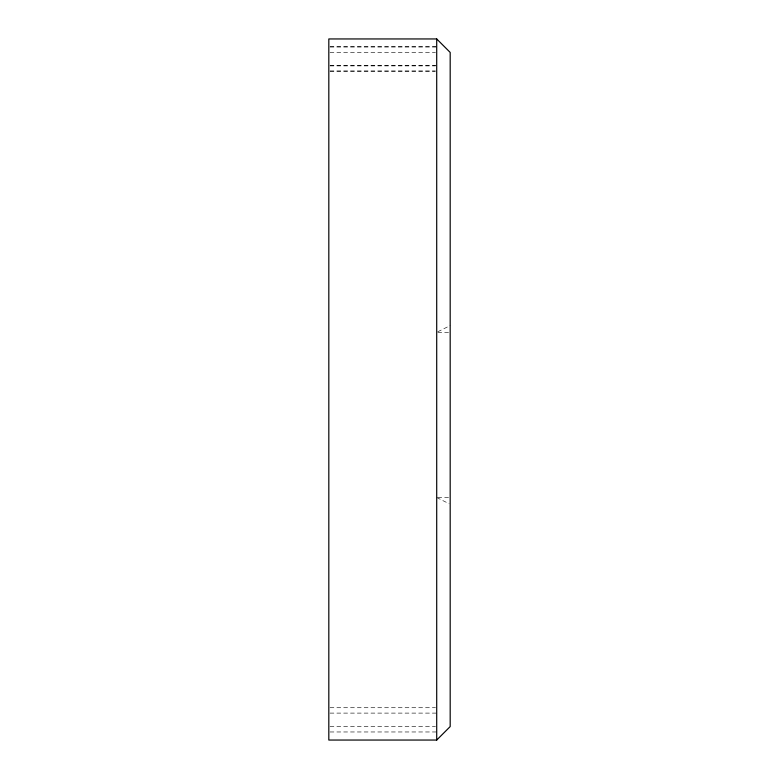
<?xml version="1.0" encoding="UTF-8"?>
<svg xmlns="http://www.w3.org/2000/svg" width="779" height="779" viewBox="0 0 779 779"><rect width="100%" height="100%" fill="white"/><g stroke="black" fill="none" stroke-linecap="round" stroke-linejoin="round"><path stroke-width="0.58" stroke-dasharray="3.9 2.92" d="M437.74 331.796L450.184 325.583M330.033 46.682L436.707 46.682M330.033 47.032L436.707 47.032M330.033 52.427L435.49 52.427M330.033 65.533L436.707 65.533M330.033 65.894L435.49 65.894M330.033 70.928L435.364 70.928M330.033 71.279L435.364 71.279M437.827 332.312L449.055 332.312M437.827 497.528L449.055 497.528M330.033 707.721L435.49 707.721M330.033 713.106L436.571 713.106M330.033 726.573L435.49 726.573M330.033 731.968L436.707 731.968M436.707 497.528L449.142 503.74"/><path stroke-width="1.17" d="M436.707 740.05L450.184 726.573L450.184 52.427L436.707 38.95L328.816 38.95L328.816 740.05L436.707 740.05L436.707 38.95"/></g></svg>
